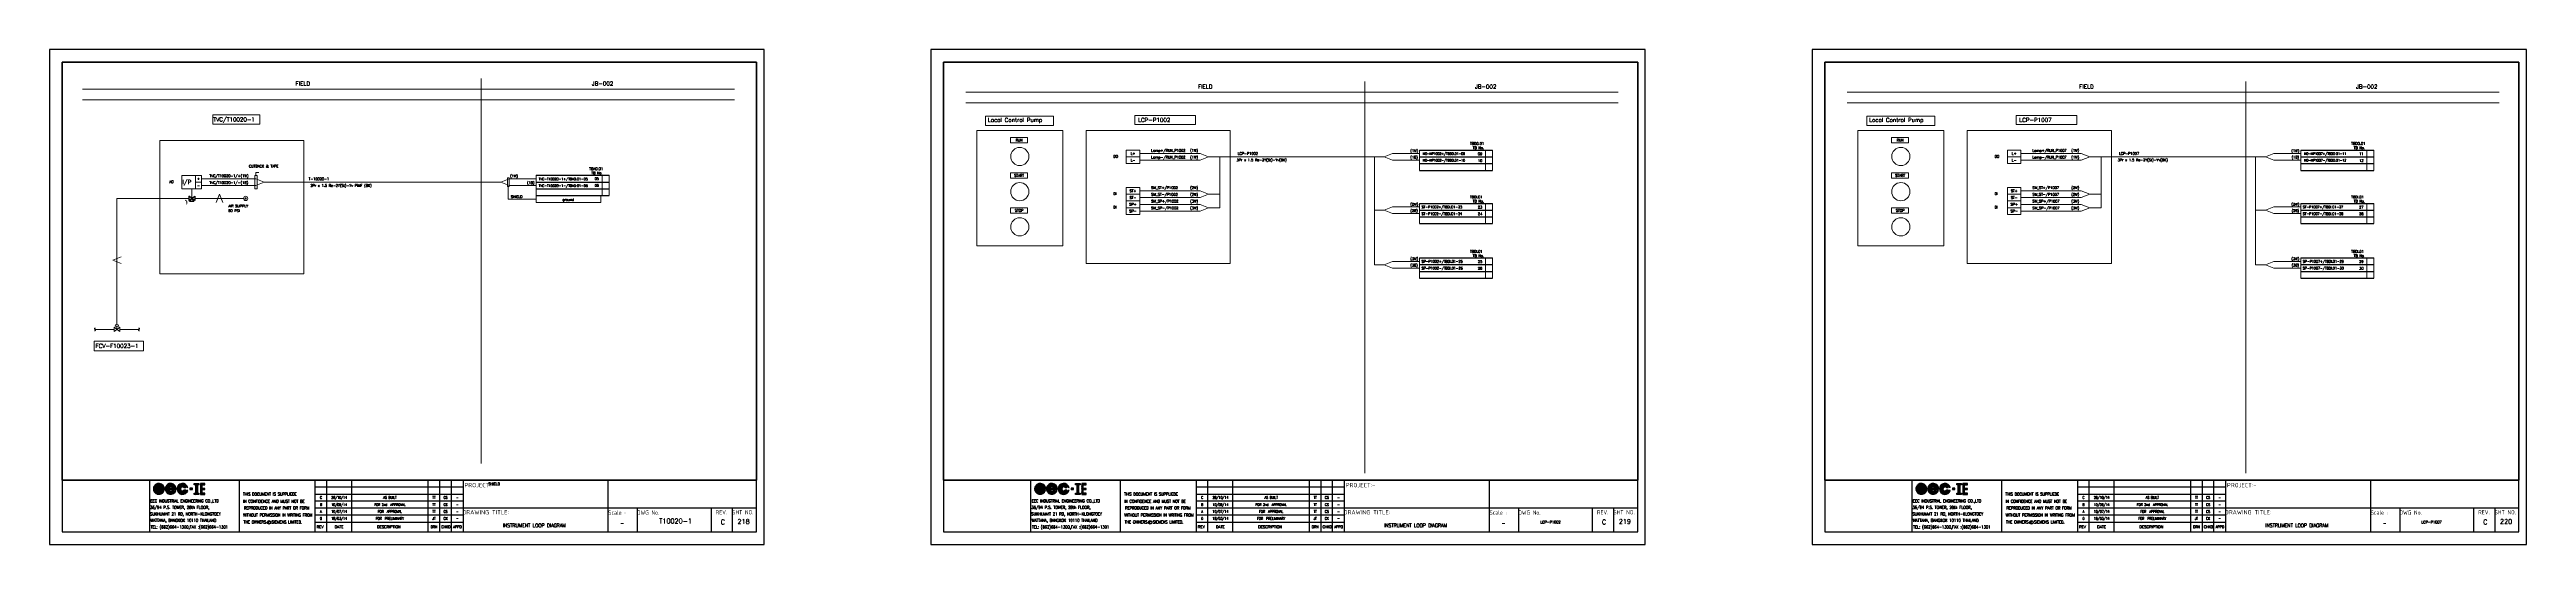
# Model space of a CAD drawing. Header units: millimetres. Extents: x -14942 to 24072, y -50285 to 2207.
# Drawn here: x 10030 to 11497, y -3574 to -3281 of the extents above; entities that cross this region are included whole.
import ezdxf
from ezdxf.enums import TextEntityAlignment as Align

# ---------------------------------------------------------------- set-up
doc = ezdxf.new("R2010")
doc.units = ezdxf.units.MM
doc.header["$MEASUREMENT"] = 0
doc.layers.get('0').update_dxf_attribs({"linetype": 'CONTINUOUS'})
for name, color, linetype in [('52049_PAPER A4$0$Frame_A1', 253, 'CONTINUOUS'), ('BORDER', 3, 'CONTINUOUS'), ('INSTRU', 4, 'CONTINUOUS'), ('INSTRUMENT', 1, 'CONTINUOUS'), ('LINE', 3, 'CONTINUOUS'), ('TEXT', 2, 'CONTINUOUS')]:
    doc.layers.add(name, color=color, linetype=linetype)
doc.styles.add('52049_PAPER A4$0$ISO Proportional', font='isocp.shx')
doc.styles.add('52049_PAPER A4$0$ROMANS', font='isocp.shx')
doc.styles.add('52049_PAPER A4$0$Romans-title', font='romans.shx')
doc.styles.add('ROMANS', font='romans')

# ---------------------------------------------------------------- blocks, each defined once
blk = doc.blocks.new('V-3WAY')
at = {"color": 3, "linetype": 'Continuous'}
for points in [[(1.75, -1.25), (-1.75, 1.25), (-1.75, -1.25), (1.75, 1.25)], [(1.25, -1.75), (-1.25, -1.75), (0, 0)]]:
    blk.add_lwpolyline(points, close=True, dxfattribs=at)
blk = doc.blocks.new('40BK')
at = {"color": 1, "style": 'ROMANS'}
blk.add_text('~', height=2, dxfattribs=at).set_placement((0, 0.2), align=Align.MIDDLE_CENTER)
blk = doc.blocks.new('52049_PAPER A4$0$eec-ie')
at = {"layer": '52049_PAPER A4$0$Frame_A1', "color": 0, "lineweight": -3}
for p, q in [((0, 0), (0.87, 0.87)), ((0, -0.08), (0.3, 0.22)), ((0, -0.16), (0.26, 0.1)), ((0, -0.23), (0.24, 0)), ((0.01, 0.09), (0.78, 0.86)), ((0.04, 0.2), (0.68, 0.83)), ((0.09, 0.32), (0.55, 0.78)), ((0.26, 0.57), (0.3, 0.62)), ((0.34, -0.12), (1, 0.53)), ((0.35, -0.04), (0.92, 0.53)), ((0.35, -0.19), (1.07, 0.52)), ((0.36, 0.05), (0.82, 0.51)), ((0.37, -0.26), (0.66, 0.04)), ((0.39, -0.32), (0.74, 0.04)), ((0.4, 0.17), (0.7, 0.47)), ((0.41, -0.37), (0.82, 0.04)), ((1.69, 0.04), (0.64, 0.04)), ((0.65, 0.57), (0.96, 0.88)), ((0.68, -0.17), (0.9, 0.04)), ((0.76, -0.17), (0.98, 0.04)), ((0.77, 0.62), (1.03, 0.88)), ((0.84, -0.17), (1.05, 0.04)), ((0.87, 0.64), (1.1, 0.87)), ((0.87, 0.25), (1.13, 0.51)), ((0.92, -0.17), (1.13, 0.04)), ((0.95, 0.64), (1.17, 0.86)), ((0.96, 0.26), (1.19, 0.49)), ((1, -0.17), (1.21, 0.04)), ((1.03, 0.64), (1.23, 0.84)), ((1.03, 0.25), (1.24, 0.46)), ((1.07, -0.17), (1.29, 0.04)), ((1.09, 0.24), (1.29, 0.44)), ((1.1, 0.63), (1.29, 0.82)), ((1.15, 0.21), (1.34, 0.4)), ((1.15, -0.17), (1.37, 0.04)), ((1.16, 0.62), (1.35, 0.8)), ((1.19, 0.18), (1.38, 0.37)), ((1.22, 0.6), (1.4, 0.78)), ((1.22, 0.15), (1.54, 0.15)), ((1.23, -0.17), (1.44, 0.04)), ((1.25, 0.15), (1.42, 0.33)), ((1.28, 0.57), (1.45, 0.75)), ((1.31, -0.17), (1.52, 0.04)), ((1.32, 0.15), (1.46, 0.29)), ((1.33, 0.55), (1.5, 0.72)), ((1.38, 0.52), (1.54, 0.69)), ((1.39, -0.17), (1.6, 0.04)), ((1.4, 0.15), (1.49, 0.24)), ((1.42, 0.49), (1.59, 0.65)), ((1.46, 0.45), (1.63, 0.62)), ((1.46, -0.17), (1.68, 0.04)), ((1.48, 0.15), (1.52, 0.19)), ((1.5, 0.41), (1.67, 0.58)), ((1.54, 0.37), (1.71, 0.54)), ((1.54, -0.17), (1.9, 0.18)), ((1.57, 0.33), (1.74, 0.49)), ((1.6, 0.28), (1.77, 0.45)), ((1.62, -0.17), (1.91, 0.12)), ((1.63, 0.23), (1.8, 0.4)), ((1.65, 0.17), (1.83, 0.35)), ((1.67, 0.11), (1.86, 0.3)), ((1.69, 0.05), (1.88, 0.24)), ((1.7, -0.17), (1.93, 0.06)), ((2.09, -0.09), (2.37, 0.19)), ((2.1, -0.01), (2.51, 0.41)), ((2.1, -0.17), (2.34, 0.08)), ((2.11, 0.08), (2.88, 0.86)), ((2.13, 0.18), (2.78, 0.83)), ((2.18, 0.31), (2.65, 0.78)), ((2.31, 0.52), (2.45, 0.65)), ((2.44, -0.05), (3.02, 0.52)), ((2.44, -0.13), (3.1, 0.52)), ((2.45, -0.2), (2.78, 0.13)), ((2.46, 0.04), (2.93, 0.51)), ((2.46, -0.26), (2.76, 0.04)), ((2.48, -0.32), (2.84, 0.04)), ((2.49, 0.15), (2.81, 0.47)), ((2.56, 0.45), (2.97, 0.87)), ((2.72, -0.17), (2.92, 0.04)), ((2.73, 0.04), (3.79, 0.04)), ((2.77, 0.59), (3.06, 0.87)), ((2.79, -0.17), (3, 0.04)), ((2.84, 0.19), (3.17, 0.51)), ((2.87, -0.17), (3.08, 0.04)), ((2.89, 0.63), (3.13, 0.87)), ((2.95, -0.17), (3.15, 0.04)), ((2.98, 0.64), (3.2, 0.86)), ((2.98, 0.26), (3.23, 0.5)), ((3.03, -0.17), (3.23, 0.04)), ((3.06, 0.65), (3.27, 0.85)), ((3.07, 0.26), (3.29, 0.48)), ((3.11, -0.17), (3.31, 0.04)), ((3.14, 0.64), (3.33, 0.83)), ((3.14, 0.25), (3.34, 0.46)), ((3.18, -0.17), (3.39, 0.04)), ((3.2, 0.24), (3.39, 0.43)), ((3.21, 0.63), (3.39, 0.81)), ((3.25, 0.21), (3.44, 0.4)), ((3.26, -0.17), (3.47, 0.04)), ((3.27, 0.62), (3.44, 0.79)), ((3.29, 0.18), (3.48, 0.36)), ((3.62, 0.16), (3.31, 0.16)), ((3.33, 0.6), (3.5, 0.77)), ((3.34, -0.17), (3.54, 0.04)), ((3.36, 0.16), (3.52, 0.32)), ((3.38, 0.57), (3.55, 0.74)), ((3.42, -0.17), (3.62, 0.04)), ((3.43, 0.55), (3.59, 0.71)), ((3.43, 0.16), (3.55, 0.28)), ((3.48, 0.52), (3.64, 0.68)), ((3.5, -0.17), (3.7, 0.04)), ((3.51, 0.16), (3.58, 0.23)), ((3.52, 0.48), (3.68, 0.64)), ((3.57, 0.45), (3.72, 0.61)), ((3.57, -0.17), (3.78, 0.04)), ((3.59, 0.16), (3.61, 0.18)), ((3.6, 0.41), (3.76, 0.57)), ((3.64, 0.37), (3.8, 0.53)), ((3.65, -0.17), (3.99, 0.17)), ((3.67, 0.32), (3.83, 0.48)), ((3.7, 0.27), (3.87, 0.44)), ((3.73, 0.22), (3.9, 0.39)), ((3.73, -0.17), (4, 0.11)), ((3.75, 0.17), (3.92, 0.34)), ((3.77, 0.11), (3.95, 0.28)), ((3.79, 0.05), (3.97, 0.23)), ((3.81, -0.17), (4.02, 0.04)), ((4.18, -0.03), (4.57, 0.36)), ((4.18, -0.11), (4.47, 0.18)), ((4.18, -0.18), (4.43, 0.07)), ((4.19, 0.06), (5, 0.86)), ((4.21, 0.16), (4.9, 0.84)), ((4.25, 0.28), (4.78, 0.8)), ((4.34, 0.45), (4.61, 0.71)), ((4.53, -0.15), (5.2, 0.53)), ((4.53, -0.07), (5.13, 0.53)), ((4.54, 0.02), (5.04, 0.52)), ((4.54, -0.22), (4.86, 0.1)), ((4.57, 0.12), (4.93, 0.49)), ((4.69, 0.48), (5.08, 0.87)), ((4.69, 0.32), (4.73, 0.37)), ((4.88, 0.59), (5.16, 0.88)), ((4.96, 0.2), (5.27, 0.52)), ((4.99, 0.63), (5.24, 0.87)), ((5.08, 0.64), (5.31, 0.86)), ((5.09, 0.25), (5.33, 0.5)), ((5.16, 0.64), (5.37, 0.85)), ((5.17, 0.26), (5.39, 0.48)), ((5.24, 0.64), (5.43, 0.83)), ((5.24, 0.25), (5.44, 0.46)), ((5.3, 0.63), (5.49, 0.82)), ((5.3, 0.23), (5.49, 0.43)), ((5.35, 0.2), (5.54, 0.39)), ((5.37, 0.61), (5.55, 0.79)), ((5.39, 0.17), (5.58, 0.36)), ((5.4, 0.15), (5.72, 0.15)), ((5.42, 0.59), (5.6, 0.77)), ((5.46, 0.15), (5.62, 0.32)), ((5.48, 0.57), (5.65, 0.74)), ((5.53, 0.54), (5.7, 0.71)), ((5.53, 0.15), (5.65, 0.27)), ((5.58, 0.51), (5.74, 0.68)), ((5.61, 0.15), (5.68, 0.23)), ((5.62, 0.47), (5.79, 0.64)), ((5.66, 0.44), (5.83, 0.6)), ((5.69, 0.15), (5.71, 0.18)), ((5.7, 0.4), (5.87, 0.56)), ((5.73, 0.36), (5.9, 0.52)), ((5.77, 0.31), (5.94, 0.48)), ((5.8, 0.26), (5.97, 0.43)), ((5.82, 0.21), (6, 0.38)), ((5.85, 0.15), (6.02, 0.33)), ((6.09, 0.15), (5.85, 0.15)), ((5.92, 0.15), (6.05, 0.28)), ((6, 0.15), (6.07, 0.22)), ((6.08, 0.15), (6.09, 0.16)), ((6.9, 0.04), (6.46, 0.04)), ((6.46, 0.04), (6.46, -0.18)), ((6.46, -0.01), (6.51, 0.04)), ((6.46, -0.09), (6.59, 0.04)), ((6.46, -0.17), (6.66, 0.04)), ((6.52, -0.18), (6.74, 0.04)), ((6.6, -0.18), (6.82, 0.04)), ((6.68, -0.18), (6.9, 0.04)), ((6.9, -0.18), (6.9, 0.04)), ((7.23, 0.68), (7.41, 0.86)), ((7.27, 0.64), (7.49, 0.86)), ((7.35, 0.64), (7.57, 0.86)), ((7.43, 0.64), (7.65, 0.86)), ((7.5, 0.64), (7.72, 0.86)), ((7.51, 0.57), (7.8, 0.86)), ((7.51, 0.49), (7.88, 0.86)), ((7.51, 0.41), (7.96, 0.86)), ((7.51, 0.34), (7.78, 0.61)), ((7.51, 0.26), (7.78, 0.53)), ((7.51, 0.18), (7.78, 0.45)), ((7.51, 0.1), (7.78, 0.38)), ((7.51, 0.02), (7.78, 0.3)), ((7.51, -0.05), (7.78, 0.22)), ((7.51, -0.13), (7.78, 0.14)), ((7.51, -0.21), (7.78, 0.07)), ((7.82, 0.64), (8.04, 0.86)), ((7.89, 0.64), (8.06, 0.81)), ((7.97, 0.64), (8.06, 0.73)), ((8.05, 0.64), (8.06, 0.65)), ((8.33, 0.46), (8.74, 0.86)), ((8.33, 0.54), (8.66, 0.86)), ((8.33, 0.38), (8.82, 0.86)), ((8.33, 0.69), (8.5, 0.86)), ((8.33, 0.62), (8.58, 0.86)), ((8.33, 0.3), (8.61, 0.58)), ((8.33, 0.23), (8.61, 0.5)), ((8.33, 0.15), (8.61, 0.42)), ((8.33, 0.07), (8.61, 0.35)), ((8.33, -0.01), (8.61, 0.27)), ((8.33, -0.09), (8.61, 0.19)), ((8.33, -0.16), (8.61, 0.11)), ((8.33, -0.24), (8.61, 0.03)), ((8.33, -0.4), (8.74, 0.01)), ((8.33, -0.32), (8.66, 0.01)), ((8.33, -0.48), (8.82, 0.01)), ((8.67, 0.64), (8.89, 0.86)), ((8.68, -0.21), (8.9, 0.01)), ((8.75, 0.64), (8.97, 0.86)), ((8.75, -0.21), (8.97, 0.01)), ((8.83, 0.64), (9.05, 0.86)), ((8.83, -0.21), (9.05, 0.01)), ((8.91, 0.64), (9.11, 0.84)), ((8.99, 0.64), (9.11, 0.76)), ((9.06, 0.64), (9.11, 0.69)), ((0.02, -0.3), (0.23, -0.08)), ((0.03, -0.36), (0.23, -0.16)), ((0.05, -0.42), (0.24, -0.23)), ((0.07, -0.47), (0.26, -0.29)), ((0.1, -0.53), (0.27, -0.35)), ((0.12, -0.58), (0.3, -0.4)), ((0.15, -0.63), (0.32, -0.46)), ((0.19, -0.67), (0.35, -0.5)), ((0.22, -0.72), (0.39, -0.55)), ((0.26, -0.76), (0.42, -0.59)), ((0.3, -0.8), (0.46, -0.63)), ((0.34, -0.83), (0.5, -0.67)), ((0.38, -0.87), (0.55, -0.7)), ((0.42, -0.9), (0.59, -0.73)), ((0.44, -0.42), (0.64, -0.22)), ((0.47, -0.47), (0.66, -0.27)), ((0.47, -0.93), (0.65, -0.76)), ((0.5, -0.51), (0.69, -0.32)), ((0.52, -0.96), (0.7, -0.78)), ((0.54, -0.55), (0.73, -0.36)), ((0.58, -0.59), (0.78, -0.39)), ((0.58, -0.98), (0.76, -0.8)), ((0.62, -0.17), (1.94, -0.17)), ((0.63, -0.62), (0.83, -0.42)), ((0.63, -1.01), (0.82, -0.82)), ((0.68, -0.65), (0.89, -0.44)), ((0.69, -1.03), (0.89, -0.83)), ((0.73, -0.67), (0.96, -0.45)), ((0.75, -1.04), (0.96, -0.83)), ((0.79, -0.69), (1.04, -0.44)), ((0.82, -1.05), (1.04, -0.83)), ((0.85, -0.71), (1.19, -0.37)), ((0.89, -1.06), (1.14, -0.81)), ((0.92, -0.72), (1.29, -0.34)), ((0.96, -1.07), (1.25, -0.77)), ((1, -0.72), (1.37, -0.34)), ((1.04, -1.06), (1.76, -0.34)), ((1.09, -0.71), (1.45, -0.34)), ((1.13, -1.05), (1.84, -0.34)), ((1.2, -0.67), (1.53, -0.34)), ((1.54, -0.34), (1.22, -0.34)), ((1.23, -1.03), (1.9, -0.36)), ((1.35, -0.99), (1.86, -0.48)), ((1.53, -0.88), (1.76, -0.66)), ((1.65, -0.38), (1.68, -0.34)), ((1.91, -0.34), (1.66, -0.34)), ((1.78, -0.17), (1.94, -0.01)), ((1.85, -0.17), (1.94, -0.09)), ((1.93, -0.17), (1.94, -0.17)), ((2.1, -0.24), (2.32, -0.02)), ((2.11, -0.3), (2.32, -0.1)), ((2.13, -0.36), (2.32, -0.17)), ((2.15, -0.42), (2.33, -0.24)), ((2.17, -0.48), (2.35, -0.3)), ((2.2, -0.53), (2.37, -0.36)), ((2.22, -0.58), (2.39, -0.42)), ((2.25, -0.63), (2.42, -0.47)), ((2.29, -0.68), (2.45, -0.51)), ((2.32, -0.72), (2.48, -0.56)), ((2.36, -0.76), (2.52, -0.6)), ((2.4, -0.8), (2.56, -0.64)), ((2.44, -0.84), (2.6, -0.68)), ((2.48, -0.87), (2.64, -0.71)), ((2.51, -0.38), (2.71, -0.17)), ((2.53, -0.9), (2.69, -0.74)), ((2.54, -0.43), (2.73, -0.23)), ((2.57, -0.47), (2.76, -0.28)), ((2.58, -0.93), (2.74, -0.77)), ((2.6, -0.51), (2.79, -0.33)), ((2.63, -0.96), (2.8, -0.79)), ((2.64, -0.55), (2.83, -0.37)), ((2.68, -0.98), (2.86, -0.81)), ((2.69, -0.59), (2.87, -0.4)), ((4.02, -0.17), (2.71, -0.17)), ((2.73, -0.62), (2.93, -0.43)), ((2.74, -1.01), (2.92, -0.82)), ((2.78, -0.65), (2.99, -0.44)), ((2.8, -1.02), (2.99, -0.83)), ((2.84, -0.67), (3.06, -0.45)), ((2.86, -1.04), (3.06, -0.84)), ((2.9, -0.69), (3.14, -0.44)), ((2.92, -1.05), (3.14, -0.83)), ((2.96, -0.7), (3.32, -0.35)), ((2.99, -1.06), (3.24, -0.81)), ((3.03, -0.71), (3.39, -0.35)), ((3.07, -1.06), (3.36, -0.77)), ((3.11, -0.71), (3.47, -0.35)), ((3.15, -1.06), (3.86, -0.35)), ((3.2, -0.7), (3.55, -0.35)), ((3.24, -1.04), (3.94, -0.35)), ((3.31, -0.35), (3.62, -0.35)), ((3.32, -0.65), (3.62, -0.36)), ((3.35, -1.02), (3.98, -0.38)), ((3.48, -0.97), (3.93, -0.51)), ((3.74, -0.39), (3.78, -0.35)), ((3.76, -0.35), (3.99, -0.35)), ((3.89, -0.17), (4.02, -0.03)), ((3.96, -0.17), (4.03, -0.11)), ((4.19, -0.25), (4.42, -0.03)), ((4.21, -0.32), (4.41, -0.11)), ((4.22, -0.38), (4.42, -0.18)), ((4.24, -0.44), (4.43, -0.25)), ((4.26, -0.49), (4.45, -0.31)), ((4.29, -0.54), (4.47, -0.37)), ((4.32, -0.59), (4.49, -0.42)), ((4.35, -0.64), (4.52, -0.47)), ((4.38, -0.69), (4.55, -0.52)), ((4.42, -0.73), (4.58, -0.56)), ((4.45, -0.77), (4.62, -0.6)), ((4.49, -0.81), (4.66, -0.64)), ((4.53, -0.84), (4.7, -0.68)), ((4.56, -0.28), (4.8, -0.03)), ((4.58, -0.33), (4.8, -0.11)), ((4.58, -0.88), (4.75, -0.71)), ((4.6, -0.39), (4.81, -0.18)), ((4.62, -0.91), (4.8, -0.74)), ((4.63, -0.44), (4.83, -0.24)), ((4.66, -0.48), (4.86, -0.29)), ((4.67, -0.94), (4.85, -0.77)), ((4.7, -0.52), (4.89, -0.33)), ((4.72, -0.97), (4.9, -0.79)), ((4.74, -0.56), (4.93, -0.37)), ((4.78, -0.6), (4.98, -0.4)), ((4.78, -0.99), (4.96, -0.81)), ((4.83, -0.63), (5.03, -0.43)), ((4.83, -1.01), (5.03, -0.82)), ((4.88, -0.66), (5.09, -0.44)), ((4.89, -1.03), (5.1, -0.83)), ((4.93, -0.68), (5.17, -0.45)), ((4.96, -1.05), (5.17, -0.83)), ((4.99, -0.7), (5.26, -0.43)), ((5.02, -1.06), (5.26, -0.82)), ((5.06, -0.71), (5.43, -0.34)), ((5.09, -1.06), (5.36, -0.8)), ((5.13, -0.72), (5.5, -0.34)), ((5.17, -1.07), (5.49, -0.75)), ((5.21, -0.71), (5.58, -0.34)), ((5.25, -1.06), (5.97, -0.34)), ((5.3, -0.7), (5.66, -0.34)), ((5.35, -1.05), (6.05, -0.34)), ((5.72, -0.34), (5.4, -0.34)), ((5.43, -0.65), (5.71, -0.37)), ((5.45, -1.02), (6.07, -0.4)), ((5.58, -0.96), (6.02, -0.53)), ((5.81, -0.43), (5.89, -0.34)), ((5.85, -0.34), (6.09, -0.34)), ((6.46, -0.18), (6.9, -0.18)), ((6.75, -0.18), (6.9, -0.04)), ((6.83, -0.18), (6.9, -0.12)), ((7.23, -0.95), (7.34, -0.84)), ((7.23, -0.88), (7.26, -0.84)), ((7.23, -1.03), (7.42, -0.84)), ((7.28, -1.07), (7.5, -0.84)), ((7.35, -1.07), (7.78, -0.64)), ((7.43, -1.07), (7.78, -0.71)), ((7.51, -0.29), (7.78, -0.01)), ((7.51, -0.37), (7.78, -0.09)), ((7.51, -0.44), (7.78, -0.17)), ((7.51, -0.52), (7.78, -0.25)), ((7.51, -0.6), (7.78, -0.32)), ((7.51, -0.68), (7.78, -0.4)), ((7.51, -0.76), (7.78, -0.48)), ((7.51, -0.83), (7.78, -0.56)), ((7.51, -1.07), (7.78, -0.79)), ((7.59, -1.07), (7.81, -0.84)), ((7.67, -1.07), (7.89, -0.84)), ((7.74, -1.07), (7.96, -0.84)), ((7.82, -1.07), (8.04, -0.84)), ((7.9, -1.07), (8.06, -0.91)), ((7.98, -1.07), (8.06, -0.98)), ((8.06, -1.07), (8.06, -1.06)), ((8.33, -0.55), (8.61, -0.28)), ((8.33, -0.63), (8.61, -0.36)), ((8.33, -0.71), (8.61, -0.43)), ((8.33, -0.79), (8.61, -0.51)), ((8.33, -0.86), (8.61, -0.59)), ((8.33, -0.94), (8.61, -0.67)), ((8.33, -1.02), (8.61, -0.75)), ((8.37, -1.07), (8.61, -0.82)), ((8.45, -1.07), (8.67, -0.84)), ((8.52, -1.07), (8.74, -0.84)), ((8.6, -1.07), (8.82, -0.84)), ((8.68, -1.07), (8.9, -0.84)), ((8.76, -1.07), (8.98, -0.84)), ((8.84, -1.07), (9.06, -0.84)), ((8.91, -0.21), (9.11, -0.02)), ((8.91, -1.07), (9.11, -0.87)), ((8.99, -0.21), (9.11, -0.09)), ((8.99, -1.07), (9.11, -0.95)), ((9.07, -0.21), (9.11, -0.17)), ((9.07, -1.07), (9.11, -1.03))]:
    blk.add_line(p, q, dxfattribs=at)
for points in [[(7.23, 0.86), (8.06, 0.86), (8.06, 0.64), (7.78, 0.64), (7.78, -0.84), (8.06, -0.84), (8.06, -1.07), (7.23, -1.07), (7.23, -0.84), (7.51, -0.84), (7.51, 0.64), (7.23, 0.64)], [(8.61, 0.01), (8.61, 0.64), (9.11, 0.64), (9.11, 0.86), (8.33, 0.86), (8.33, -1.07), (9.11, -1.07), (9.11, -0.84), (8.61, -0.84), (8.61, -0.21), (9.11, -0.21), (9.11, 0.01)]]:
    blk.add_lwpolyline(points, close=True, dxfattribs=at)
for centre, radius, start, end in [((0.97, -0.09), 0.972, 355.3439, 345.1466), ((0.97, -0.09), 0.737, 10.5243, 340.256), ((0.97, -0.09), 0.623, 23.5697, 336.4303), ((0.97, -0.09), 0.354, 44.7876, 157.6107), ((3.06, -0.09), 0.967, 355.6074, 344.7747), ((3.06, -0.09), 0.742, 10.0766, 339.9937), ((3.06, -0.09), 0.618, 24.2545, 335.7455), ((3.06, -0.09), 0.358, 45.1096, 158.7579), ((5.15, -0.09), 0.972, 14.8534, 345.1466), ((5.15, -0.09), 0.737, 19.744, 340.256), ((5.15, -0.09), 0.623, 23.5697, 336.4303), ((5.15, -0.09), 0.354, 44.7876, 315.2124), ((0.97, -0.09), 0.354, 192.8901, 315.2124), ((3.06, -0.09), 0.358, 191.9242, 314.8904)]:
    blk.add_arc(centre, radius, start, end, dxfattribs=at)
blk = doc.blocks.new('52049_PAPER A4$0$eec logo')
at = {"color": 7, "xscale": 2.786697286423482, "yscale": 2.786697286423482, "zscale": 2.786697286423482}
blk.add_blockref('52049_PAPER A4$0$eec-ie', (50, 25.9), dxfattribs=at)
blk = doc.blocks.new('A$C089E5181')
at = {"color": 3}
for p, q in [((-415.5, 38), (-4.5, 38)), ((-363.9, 38), (-363.9, 7.5)), ((-310.8, 38), (-310.8, 7.5)), ((-265.7, 7.5), (-265.7, 38)), ((-258.9, 7.5), (-258.9, 38)), ((-244.1, 7.5), (-244.1, 38)), ((-198.8, 7.5), (-198.8, 38)), ((-191.9, 7.5), (-191.9, 38)), ((-185.1, 7.5), (-185.1, 38)), ((-178.2, 38), (-178.2, 7.5)), ((-92.4, 38), (-92.4, 7.5)), ((-178.2, 21.5), (-4.5, 21.5)), ((-75.1, 21.5), (-75.1, 7.5)), ((-31.4, 21.5), (-31.4, 7.5)), ((-18.8, 21.5), (-18.8, 7.5)), ((-265.7, 13.2), (-178.2, 13.2))]:
    blk.add_line(p, q, dxfattribs=at)
at = {"color": 1}
for p, q in [((-178.2, 33.9), (-265.7, 33.9)), ((-265.7, 29.7), (-178.2, 29.7)), ((-178.2, 25.6), (-265.7, 25.6)), ((-265.7, 21.5), (-178.2, 21.5)), ((-178.2, 17.3), (-265.7, 17.3))]:
    blk.add_line(p, q, dxfattribs=at)
at = {"color": 7}
for p, q in [((-4.5, 38), (-96.4, 38)), ((-92.4, 38), (-92.4, 19.9))]:
    blk.add_line(p, q, dxfattribs=at)
blk.add_lwpolyline([(0, 0), (0, 292.5), (-423, 292.5), (-423, 0)], close=True, dxfattribs=at)
blk.add_lwpolyline([(-415.5, 285), (-4.5, 285), (-4.5, 38), (-415.5, 38)], close=True)
at = {"color": 3}
blk.add_lwpolyline([(-4.5, 7.5), (-4.5, 285), (-415.5, 285), (-415.5, 7.5)], close=True, dxfattribs=at)
at = {"color": 2}
blk.add_circle((-293.1, 13), 1.05, dxfattribs=at)
at = {"color": 3, "xscale": 1.200000000000001, "yscale": 1.200000000000001, "zscale": 1.200000000000001}
blk.add_blockref('52049_PAPER A4$0$eec logo', (-421.5, 2), dxfattribs=at)
at = {"color": 2, "style": '52049_PAPER A4$0$Romans-title', "width": 0.8}
for s, p in [('THIS DOCUMENT IS SUPPLIEDE', (-292.6, 29.7)), ('IN CONFIDENCE AND MUST NOT BE', (-290.2, 25.5)), (' WITHOUT PERMISSION IN WRITING FROM ', (-287.9, 17.3)), (' REPRODUCED IN ANY PART OR FORM', (-289.1, 21.5)), ('THE OWNERS   SIEMENS LIMITED. ', (-290.3, 13.2))]:
    blk.add_text(s, height=1.75, dxfattribs=at).set_placement(p, align=Align.MIDDLE)
at = {"color": 2, "style": '52049_PAPER A4$0$ISO Proportional'}
for s, height, p in [('PROJECT:-', 2.48, (-168.6, 35)), ('DRAWING TITLE:', 2.482, (-164.8, 19))]:
    blk.add_text(s, height=height, dxfattribs=at).set_placement(p, align=Align.MIDDLE_CENTER)
at = {"color": 2, "style": '52049_PAPER A4$0$Romans-title'}
for s, height, width, p in [('36/94 P.S. TOWER, 28th FLOOR,', 1.75, 0.9, (-363.5, 21, -1.8)), ('SUKHUMVIT 21 RD, NORTH-KLONGTOEY', 1.75, 0.9, (-363.5, 17.1, -1.8)), ('WATTANA, BANGKOK 10110 THAILAND ', 1.75, 0.9, (-363.3, 13.3, -1.8)), ('EEC INDUSTRIAL ENGINEERING CO.,LTD', 1.75, 0.9, (-363.3, 24.8)), ('TEL: (662)664-1300,FAX :(662)664-1301', 1.75, 0.9, (-363.1, 9.4, -1.8)), ('DRN', 1.65, 0.8, (-197.4, 9.5)), ('CHKD', 1.65, 0.8, (-191, 9.5)), ('APPD', 1.65, 0.8, (-184.1, 9.5))]:
    blk.add_text(s, height=height, dxfattribs=dict(at, width=width)).set_placement(p)
at = {"color": 2}
for s, height, style, width, p in [('C', 1.5, '52049_PAPER A4$0$Romans-title', 0.8, (-262.3, 27.7)), ('A', 1.5, '52049_PAPER A4$0$Romans-title', 0.8, (-262.3, 19.4)), ('0', 1.5, '52049_PAPER A4$0$Romans-title', 0.8, (-262.3, 15.3)), ('B', 1.5, '52049_PAPER A4$0$Romans-title', 0.8, (-262.3, 23.5)), ('28/10/14', 1.5, '52049_PAPER A4$0$Romans-title', 0.8, (-251.5, 27.7)), ('10/09/14', 1.5, '52049_PAPER A4$0$Romans-title', 0.8, (-251.5, 23.5)), ('10/07/14', 1.5, '52049_PAPER A4$0$Romans-title', 0.8, (-251.5, 19.4)), ('18/03/14', 1.5, '52049_PAPER A4$0$Romans-title', 0.8, (-251.5, 15.3)), ('FOR 2nd  APPROVAL', 1.5, '52049_PAPER A4$0$Romans-title', 0.8, (-221.5, 23.5)), ('FOR  PRELIMINARY', 1.5, '52049_PAPER A4$0$Romans-title', 0.8, (-221.5, 15.3)), ('FOR  APPROVAL', 1.5, '52049_PAPER A4$0$Romans-title', 0.8, (-221.5, 19.4)), ('AS BUILT', 1.5, '52049_PAPER A4$0$Romans-title', 0.8, (-221.5, 27.7)), ('TT', 1.5, '52049_PAPER A4$0$Romans-title', 0.8, (-195.4, 27.7)), ('TT', 1.5, '52049_PAPER A4$0$Romans-title', 0.8, (-195.4, 23.5)), ('TT', 1.5, '52049_PAPER A4$0$Romans-title', 0.8, (-195.4, 19.4)), ('JT', 1.5, '52049_PAPER A4$0$Romans-title', 0.8, (-195.4, 15.3)), ('CS', 1.5, '52049_PAPER A4$0$Romans-title', 0.8, (-188.5, 27.7)), ('CS', 1.5, '52049_PAPER A4$0$Romans-title', 0.8, (-188.5, 23.5)), ('CS', 1.5, '52049_PAPER A4$0$Romans-title', 0.8, (-188.5, 19.4)), ('CK', 1.5, '52049_PAPER A4$0$Romans-title', 0.8, (-188.5, 15.3)), ('-', 1.5, '52049_PAPER A4$0$Romans-title', 0.8, (-181.6, 27.7)), ('-', 1.5, '52049_PAPER A4$0$Romans-title', 0.8, (-181.6, 23.5)), ('-', 1.5, '52049_PAPER A4$0$Romans-title', 0.8, (-181.6, 19.4)), ('-', 1.5, '52049_PAPER A4$0$Romans-title', 0.8, (-181.6, 15.3)), ('Scale :', 2.48, '52049_PAPER A4$0$ROMANS', 0.9, (-87.1, 18.8)), ('DWG No.', 2.48, '52049_PAPER A4$0$ROMANS', 0.9, (-68.6, 18.8)), ('REV.', 2.48, '52049_PAPER A4$0$ROMANS', 0.9, (-25.2, 19)), ('C', 3, '52049_PAPER A4$0$Romans-title', 0.8, (-24.4, 13.2)), ('SHT NO.', 2.48, '52049_PAPER A4$0$ROMANS', 0.9, (-12.6, 19)), ('-', 2.25, '52049_PAPER A4$0$Romans-title', 0.8, (-84, 12.5))]:
    blk.add_text(s, height=height, dxfattribs=dict(at, style=style, width=width)).set_placement(p, align=Align.MIDDLE_CENTER)
at = {"color": 2, "style": '52049_PAPER A4$0$Romans-title'}
blk.add_text('C', height=1.19, dxfattribs=at).set_placement((-293.1, 13), align=Align.MIDDLE)
for s, height, p in [('REV', 1.65, (-264.9, 9.5)), ('DATE', 1.65, (-254.2, 9.5)), ('DESCRIPTION', 1.655, (-229.2, 9.5))]:
    blk.add_text(s, height=height, dxfattribs=at).set_placement(p)
at = {"layer": 'TEXT', "style": 'ROMANS', "width": 0.8}
blk.add_text('INSTRUMENT LOOP DIAGRAM ', height=2.25, dxfattribs=at).set_placement((-135.3, 11.2), align=Align.MIDDLE_CENTER)
blk = doc.blocks.new('Box')
at = {"layer": 'INSTRU', "color": 7, "lineweight": 13}
for p, q in [((660.5, -1853.3), (660.5, -1865.3)), ((699.6, -1853.3), (699.6, -1865.3)), ((703.7, -1853.3), (703.7, -1865.3))]:
    blk.add_line(p, q, dxfattribs=at)
at = {"layer": 'INSTRUMENT', "color": 7}
for p, q in [((660.5, -1853.3), (703.7, -1853.3)), ((660.5, -1857.3), (703.7, -1857.3)), ((660.5, -1861.3), (703.7, -1861.3)), ((660.5, -1865.3), (703.7, -1865.3))]:
    blk.add_line(p, q, dxfattribs=at)
blk = doc.blocks.new('AA')
at = {"layer": 'INSTRU', "color": 7, "lineweight": 13}
for p, q in [((660.4, -1836.1), (674.5, -1836.1)), ((660.4, -1836.1), (660.4, -1840.1)), ((660.4, -1840.1), (698.6, -1840.1)), ((667.7, -1836.1), (698.6, -1836.1)), ((698.6, -1836.1), (698.6, -1840.1))]:
    blk.add_line(p, q, dxfattribs=at)
at = {"layer": 'TEXT', "color": 7, "lineweight": 13, "style": 'ROMANS'}
blk.add_text('ground', height=1.5, dxfattribs=at).set_placement((675.9, -1839.1))

msp = doc.modelspace()

# ---------------------------------------------------------------- linework, layer by layer
at = {"color": 7, "lineweight": 13}
for p, q in [((10068.5, -3445.5), (10072, -3448)), ((10068.5, -3448), (10072, -3445.5)), ((10068.5, -3445.5), (10068.5, -3448)), ((10069.2, -3444.9), (10071.3, -3444.9)), ((10070.2, -3446.8), (10070.2, -3444.9)), ((10072, -3445.5), (10072, -3448))]:
    msp.add_line(p, q, dxfattribs=at)
msp.add_circle((10146.4, -3369.4), 1.25, dxfattribs=at)
at = {"layer": 'BORDER', "color": 7, "lineweight": 13, "ltscale": 2.5}
for p, q in [((10285.9, -3298.5), (10285.9, -3526.1)), ((10808.9, -3300.3), (10808.9, -3531.8)), ((11330.5, -3300.3), (11330.5, -3531.8))]:
    msp.add_line(p, q, dxfattribs=at)
at = {"layer": 'BORDER', "color": 7, "lineweight": 13}
for p, q in [((10049.9, -3304.8), (10435.9, -3304.8)), ((10049.9, -3311.1), (10435.9, -3311.1)), ((10572.8, -3306.6), (10958.9, -3306.6)), ((10572.8, -3312.9), (10958.9, -3312.9)), ((11094.5, -3306.6), (11480.5, -3306.6)), ((11094.5, -3312.9), (11480.5, -3312.9))]:
    msp.add_line(p, q, dxfattribs=at)
at = {"layer": 'INSTRU', "color": 7, "lineweight": 13}
for p, q in [((10667.7, -3340.8), (10675.7, -3340.8)), ((10667.7, -3340.8), (10667.7, -3344.8)), ((10675.7, -3340.8), (10675.7, -3344.8)), ((11189.4, -3340.8), (11197.4, -3340.8)), ((11189.4, -3340.8), (11189.4, -3344.8)), ((11197.4, -3340.8), (11197.4, -3344.8)), ((10108.7, -3355.8), (10120.2, -3355.8)), ((10108.7, -3355.8), (10108.7, -3363.8)), ((10116.7, -3355.8), (10116.7, -3363.8)), ((10120.2, -3355.8), (10120.2, -3359.8)), ((10667.7, -3344.8), (10675.7, -3344.8)), ((10667.7, -3344.8), (10667.7, -3348.8)), ((10667.7, -3348.8), (10675.7, -3348.8)), ((10667.7, -3348.8), (10675.7, -3348.8)), ((10667.7, -3348.8), (10675.7, -3348.8)), ((10675.7, -3344.8), (10675.7, -3348.8)), ((11189.4, -3344.8), (11197.4, -3344.8)), ((11189.4, -3344.8), (11189.4, -3348.8)), ((11189.4, -3348.8), (11197.4, -3348.8)), ((11189.4, -3348.8), (11197.4, -3348.8)), ((11189.4, -3348.8), (11197.4, -3348.8)), ((11197.4, -3344.8), (11197.4, -3348.8)), ((10108.7, -3363.8), (10120.2, -3363.8)), ((10112.2, -3363.8), (10120.2, -3363.8)), ((10116.7, -3359.8), (10120.2, -3359.8)), ((10120.2, -3359.8), (10120.2, -3363.8)), ((10667.7, -3362.9), (10675.7, -3362.9)), ((10667.7, -3362.9), (10667.7, -3366.9)), ((10667.7, -3366.9), (10675.7, -3366.9)), ((10667.7, -3366.9), (10667.7, -3370.9)), ((10667.7, -3370.9), (10675.7, -3370.9)), ((10667.7, -3370.9), (10675.7, -3370.9)), ((10667.7, -3370.9), (10675.7, -3370.9)), ((10667.7, -3370.9), (10667.7, -3374.9)), ((10675.7, -3362.9), (10675.7, -3366.9)), ((10675.7, -3366.9), (10675.7, -3370.9)), ((10675.7, -3370.9), (10675.7, -3374.9)), ((11189.4, -3362.9), (11197.4, -3362.9)), ((11189.4, -3362.9), (11189.4, -3366.9)), ((11189.4, -3366.9), (11197.4, -3366.9)), ((11189.4, -3366.9), (11189.4, -3370.9)), ((11189.4, -3370.9), (11197.4, -3370.9)), ((11189.4, -3370.9), (11197.4, -3370.9)), ((11189.4, -3370.9), (11197.4, -3370.9)), ((11189.4, -3370.9), (11189.4, -3374.9)), ((11197.4, -3362.9), (11197.4, -3366.9)), ((11197.4, -3366.9), (11197.4, -3370.9)), ((11197.4, -3370.9), (11197.4, -3374.9)), ((10667.7, -3374.9), (10675.7, -3374.9)), ((10667.7, -3374.9), (10667.7, -3378.9)), ((10667.7, -3378.9), (10675.7, -3378.9)), ((10667.7, -3378.9), (10675.7, -3378.9)), ((10667.7, -3378.9), (10675.7, -3378.9)), ((10667.7, -3378.9), (10675.7, -3378.9)), ((10667.7, -3378.9), (10675.7, -3378.9)), ((10675.7, -3374.9), (10675.7, -3378.9)), ((11189.4, -3374.9), (11197.4, -3374.9)), ((11189.4, -3374.9), (11189.4, -3378.9)), ((11189.4, -3378.9), (11197.4, -3378.9)), ((11189.4, -3378.9), (11197.4, -3378.9)), ((11189.4, -3378.9), (11197.4, -3378.9)), ((11189.4, -3378.9), (11197.4, -3378.9)), ((11189.4, -3378.9), (11197.4, -3378.9)), ((11197.4, -3374.9), (11197.4, -3378.9))]:
    msp.add_line(p, q, dxfattribs=at)
at = {"layer": 'INSTRUMENT', "color": 7, "lineweight": 13}
for points in [[(10584.4, -3320.7), (10624.7, -3320.7), (10624.7, -3326.3), (10584.4, -3326.3)], [(11106.1, -3320.7), (11146.4, -3320.7), (11146.4, -3326.3), (11106.1, -3326.3)], [(10579.2, -3329.2), (10630.2, -3329.2), (10630.2, -3397.4), (10579.2, -3397.4)], [(10599.2, -3333.4), (10609.2, -3333.4), (10609.2, -3336.5), (10599.2, -3336.5)], [(11100.8, -3329.2), (11151.8, -3329.2), (11151.8, -3397.4), (11100.8, -3397.4)], [(11120.8, -3333.4), (11130.9, -3333.4), (11130.9, -3336.5), (11120.8, -3336.5)], [(10599.2, -3354.3), (10609.2, -3354.3), (10609.2, -3357.4), (10599.2, -3357.4)], [(11120.8, -3354.3), (11130.9, -3354.3), (11130.9, -3357.4), (11120.8, -3357.4)], [(10599.2, -3375), (10609.2, -3375), (10609.2, -3378.1), (10599.2, -3378.1)], [(11120.8, -3375), (11130.9, -3375), (11130.9, -3378.1), (11120.8, -3378.1)]]:
    msp.add_lwpolyline(points, close=True, dxfattribs=at)
for centre in [(10604.7, -3344.6), (11126.3, -3344.6), (10604.7, -3365.4), (11126.3, -3365.4), (10604.7, -3386.2), (11126.3, -3386.2)]:
    msp.add_circle(centre, 5.38, dxfattribs=at)
at = {"layer": 'LINE', "color": 7, "lineweight": 13}
for p, q in [((10126.9, -3319.9), (10154.9, -3319.9)), ((10126.9, -3319.9), (10126.9, -3325.5)), ((10126.9, -3325.5), (10154.9, -3325.5)), ((10154.9, -3319.9), (10154.9, -3325.5)), ((10672.9, -3320.4), (10708.8, -3320.4)), ((10672.9, -3320.4), (10672.9, -3325.6)), ((10672.9, -3325.6), (10708.8, -3325.6)), ((10708.8, -3320.4), (10708.8, -3325.6)), ((11194.5, -3320.4), (11230.5, -3320.4)), ((11194.5, -3320.4), (11194.5, -3325.6)), ((11194.5, -3325.6), (11230.5, -3325.6)), ((11230.5, -3320.4), (11230.5, -3325.6)), ((10675.7, -3342.8), (10711.4, -3342.8)), ((10716.4, -3344.8), (10711.4, -3342.8)), ((10820.4, -3344.8), (10825.4, -3342.8)), ((10841.3, -3342.8), (10825.4, -3342.8)), ((11197.4, -3342.8), (11233.1, -3342.8)), ((11238.1, -3344.8), (11233.1, -3342.8)), ((11342.1, -3344.8), (11347.1, -3342.8)), ((11363, -3342.8), (11347.1, -3342.8)), ((10120.2, -3357.8), (10152.4, -3357.8)), ((10151.9, -3355.8), (10151.9, -3363.8)), ((10151.9, -3355.8), (10153.2, -3355.8)), ((10157.4, -3359.8), (10152.4, -3357.8)), ((10152.5, -3355.8), (10152.5, -3354.1)), ((10152.5, -3354.1), (10154.2, -3354.1)), ((10153.2, -3355.8), (10153.2, -3363.8)), ((10297.4, -3359.8), (10302.4, -3357.8)), ((10302.4, -3357.2), (10301.4, -3357.2)), ((10301.4, -3357.2), (10301.4, -3362.4)), ((10302.4, -3357.2), (10302.4, -3362.4)), ((10318.4, -3357.8), (10302.4, -3357.8)), ((10675.7, -3346.8), (10711.4, -3346.8)), ((10711.4, -3346.8), (10716.4, -3344.8)), ((10716.4, -3344.8), (10820.4, -3344.8)), ((10723.2, -3374.9), (10723.2, -3344.8)), ((10814.7, -3408.6), (10814.7, -3344.8)), ((10820.4, -3344.8), (10825.4, -3346.8)), ((10841.3, -3346.8), (10825.4, -3346.8)), ((11197.4, -3346.8), (11233.1, -3346.8)), ((11233.1, -3346.8), (11238.1, -3344.8)), ((11238.1, -3344.8), (11342.1, -3344.8)), ((11244.9, -3374.9), (11244.9, -3344.8)), ((11336.3, -3408.6), (11336.3, -3344.8)), ((11342.1, -3344.8), (11347.1, -3346.8)), ((11363, -3346.8), (11347.1, -3346.8)), ((10112.7, -3369.4), (10070.2, -3369.4)), ((10070.2, -3369.4), (10070.2, -3443.9)), ((10111.6, -3372.3), (10111.6, -3371.5)), ((10114.5, -3363.8), (10114.5, -3369.4)), ((10116.2, -3369.4), (10145.1, -3369.4)), ((10120.2, -3361.8), (10152.4, -3361.8)), ((10131, -3366.9), (10129, -3371.9)), ((10133, -3371.9), (10131, -3366.9)), ((10151.9, -3363.8), (10153.2, -3363.8)), ((10152.4, -3361.8), (10157.4, -3359.8)), ((10157.4, -3359.8), (10289.6, -3359.8)), ((10297.4, -3359.8), (10289.6, -3359.8)), ((10297.4, -3359.8), (10302.4, -3361.8)), ((10302.4, -3362.4), (10301.4, -3362.4)), ((10301.9, -3362.4), (10301.9, -3369.8)), ((10318.4, -3369.8), (10301.9, -3369.8)), ((10318.4, -3361.8), (10302.4, -3361.8)), ((10675.7, -3364.9), (10711.4, -3364.9)), ((10675.7, -3368.9), (10711.4, -3368.9)), ((10716.4, -3366.9), (10711.4, -3364.9)), ((10711.4, -3368.9), (10716.4, -3366.9)), ((10716.4, -3366.9), (10723.2, -3366.9)), ((11197.4, -3364.9), (11233.1, -3364.9)), ((11197.4, -3368.9), (11233.1, -3368.9)), ((11238.1, -3366.9), (11233.1, -3364.9)), ((11233.1, -3368.9), (11238.1, -3366.9)), ((11238.1, -3366.9), (11244.9, -3366.9)), ((10675.7, -3372.9), (10711.4, -3372.9)), ((10675.7, -3376.9), (10711.4, -3376.9)), ((10716.4, -3374.9), (10711.4, -3372.9)), ((10711.4, -3376.9), (10716.4, -3374.9)), ((10716.4, -3374.9), (10723.2, -3374.9)), ((10814.7, -3376.4), (10820.4, -3376.4)), ((10820.4, -3376.4), (10825.4, -3374.4)), ((10820.4, -3376.4), (10825.4, -3378.4)), ((10841.3, -3374.4), (10825.4, -3374.4)), ((10841.3, -3378.4), (10825.4, -3378.4)), ((11197.4, -3372.9), (11233.1, -3372.9)), ((11197.4, -3376.9), (11233.1, -3376.9)), ((11238.1, -3374.9), (11233.1, -3372.9)), ((11233.1, -3376.9), (11238.1, -3374.9)), ((11238.1, -3374.9), (11244.9, -3374.9)), ((11336.3, -3376.4), (11342.1, -3376.4)), ((11342.1, -3376.4), (11347.1, -3374.4)), ((11342.1, -3376.4), (11347.1, -3378.4)), ((11363, -3374.4), (11347.1, -3374.4)), ((11363, -3378.4), (11347.1, -3378.4)), ((10072.8, -3403.9), (10067.8, -3405.9)), ((10067.8, -3405.9), (10072.8, -3407.9)), ((10814.7, -3408.6), (10820.4, -3408.6)), ((10820.4, -3408.6), (10825.4, -3406.6)), ((10820.4, -3408.6), (10825.4, -3410.6)), ((10841.3, -3406.6), (10825.4, -3406.6)), ((10841.3, -3410.6), (10825.4, -3410.6)), ((11336.3, -3408.6), (11342.1, -3408.6)), ((11342.1, -3408.6), (11347.1, -3406.6)), ((11342.1, -3408.6), (11347.1, -3410.6)), ((11363, -3406.6), (11347.1, -3406.6)), ((11363, -3410.6), (11347.1, -3410.6)), ((10056.8, -3453.8), (10085.9, -3453.8)), ((10056.8, -3453.8), (10056.8, -3459.4)), ((10056.8, -3459.4), (10085.9, -3459.4)), ((10068.5, -3446.8), (10057.3, -3446.8)), ((10072, -3446.8), (10083.1, -3446.8)), ((10085.9, -3453.8), (10085.9, -3459.4))]:
    msp.add_line(p, q, dxfattribs=at)
at = {"layer": 'LINE', "color": 7, "lineweight": 13, "ltscale": 8}
for p, q in [((10095.7, -3414), (10095.7, -3335.2)), ((10180.9, -3335.2), (10095.7, -3335.2)), ((10180.9, -3414), (10180.9, -3335.2)), ((10644, -3407.9), (10644, -3329.2)), ((10729.2, -3329.2), (10644, -3329.2)), ((10729.2, -3407.9), (10729.2, -3329.2)), ((11165.6, -3407.9), (11165.6, -3329.2)), ((11250.9, -3329.2), (11165.6, -3329.2)), ((11250.9, -3407.9), (11250.9, -3329.2)), ((10180.9, -3414), (10095.7, -3414)), ((10729.2, -3407.9), (10644, -3407.9)), ((11250.9, -3407.9), (11165.6, -3407.9))]:
    msp.add_line(p, q, dxfattribs=at)
at = {"layer": 'LINE', "color": 7, "lineweight": 13}
msp.add_circle((10146.4, -3369.4), 0.4, dxfattribs=at)
for centre, radius, end in [((10110.6, -3371.5), 1, 90), ((10070.2, -3444.9), 1.05, 180)]:
    msp.add_arc(centre, radius, 0, end, dxfattribs=at)
msp.add_solid([(10111.8, -3372.3), (10111.4, -3372.3), (10111.6, -3373.3)], dxfattribs=at)

# ---------------------------------------------------------------- block references
at = {"layer": 'INSTRUMENT', "color": 1}
for name, p in [('Box', (10180.8, -1487.5)), ('Box', (10702.5, -1487.5)), ('Box', (9657.9, -1502.4)), ('AA', (9658, -1531.8)), ('Box', (10180.9, -1519)), ('Box', (10702.6, -1519)), ('Box', (10180.9, -1551.2)), ('Box', (10702.6, -1551.2))]:
    msp.add_blockref(name, p, dxfattribs=at)
at = {"layer": 'LINE', "color": 7, "lineweight": 13}
for name, p in [('A$C089E5181', (10453.3, -3573.9)), ('V-3WAY', (10114.5, -3369.4))]:
    msp.add_blockref(name, p, dxfattribs=at)
at = {"layer": 'LINE', "color": 2, "lineweight": 13}
for p in [(10975, -3573.9), (11496.7, -3573.9)]:
    msp.add_blockref('A$C089E5181', p, dxfattribs=at)
at = {"layer": 'LINE', "color": 7, "lineweight": 13, "xscale": -1, "rotation": 270}
msp.add_blockref('40BK', (10057.2, -3446.8), dxfattribs=at)
at = {"layer": 'LINE', "color": 7, "lineweight": 13, "rotation": 90}
msp.add_blockref('40BK', (10083.3, -3446.8), dxfattribs=at)

# ---------------------------------------------------------------- texts
at = {"layer": 'TEXT', "color": 7, "lineweight": 13, "style": 'ROMANS'}
for s, height, p in [('FIELD', 2.4, (10176, -3302.7)), ('JB-002', 2.4, (10351.4, -3302.7)), ('FIELD', 2.4, (10710.2, -3304.5)), ('JB-002', 2.4, (10874.2, -3304.5)), ('FIELD', 2.4, (11231.9, -3304.5)), ('JB-002', 2.4, (11395.8, -3304.5)), ('TVC/T10020-1', 2.4, (10127.3, -3323.9)), ('Local Control Pump', 2.4, (10585.8, -3324.2)), ('LCP-P1002', 2.4, (10674.7, -3324.2)), ('Local Control Pump', 2.4, (11107.5, -3324.2)), ('LCP-P1007', 2.4, (11196.4, -3324.2)), ('Lamp+/RUN_P1002', 1.5, (10682.5, -3341.8)), ('(1W)', 1.5, (10705.6, -3341.8)), ('LCP-P1002', 1.5, (10733.7, -3343.6)), ('(1W)', 1.5, (10835.9, -3342)), ('TBDO.01 ', 1.5, (10871.2, -3337.7)), ('TB No.', 1.5, (10872.8, -3340.2)), ('09', 1.5, (10875.9, -3343.8)), ('Lamp+/RUN_P1007', 1.5, (11204.2, -3341.8)), ('(1W)', 1.5, (11227.2, -3341.8)), ('LCP-P1007', 1.5, (11255.4, -3343.6)), ('(1W)', 1.5, (11357.5, -3342)), ('TBDO.01 ', 1.5, (11392.9, -3337.7)), ('TB No.', 1.5, (11394.4, -3340.2)), ('11', 1.5, (11397.6, -3343.8)), ('+', 1.5, (10117.7, -3358.5)), ('TVC/T10020-1/+(1W)', 1.5, (10125, -3356.8)), ('CUTBACK & TAPE', 1.5, (10148.4, -3351.1)), ('T-10020-1', 1.5, (10183.7, -3358.6)), ('(1W)', 1.5, (10303, -3356.9)), ('TVC-T10020-1+/TBAO.01-05', 1.4, (10319.9, -3358.6)), ('TBAO.01', 1.5, (10349.8, -3352.6)), ('TB No.', 1.5, (10351.1, -3355.1)), ('05', 1.4, (10353.1, -3358.4)), ('DO', 1.5, (10660.1, -3345.3)), ('Lamp-/RUN_P1002', 1.5, (10682.5, -3345.8)), ('(1W)', 1.5, (10705.6, -3345.8)), (' 3Pr x 1.5 Re-2Y(St)-Yv(BK)', 1.5, (10732, -3347.4)), ('(1B)', 1.5, (10835.9, -3345.8)), ('10', 1.5, (10875.9, -3347.8)), ('DO', 1.5, (11181.8, -3345.3)), ('Lamp-/RUN_P1007', 1.5, (11204.2, -3345.8)), ('(1W)', 1.5, (11227.2, -3345.8)), (' 3Pr x 1.5 Re-2Y(St)-Yv(BK)', 1.5, (11253.6, -3347.4)), ('(1B)', 1.5, (11357.6, -3345.8)), ('12', 1.5, (11397.6, -3347.8)), ('AO', 1.5, (10101.2, -3360.3)), ('I/P', 2.4, (10109, -3360.9)), ('-', 1.5, (10117.7, -3362.5)), ('TVC/T10020-1/-(1B)', 1.5, (10125, -3360.8)), (' 2Pr x 1.5 Re-2Y(St)-Yv PiMF (BK)', 1.5, (10183.7, -3362.5)), ('SHIELD', 1.5, (10303.4, -3369.1)), ('(1B)', 1.5, (10313, -3360.9)), ('TVC-T10020-1-/TBAO.01-06', 1.4, (10319.9, -3362.6)), ('06', 1.4, (10353.1, -3362.4)), ('DI', 1.5, (10660.1, -3367.3)), ('SW_ST+/P1002', 1.5, (10682.5, -3363.8)), ('SW_ST-/P1002', 1.5, (10682.5, -3367.8)), ('SW_SP+/P1002', 1.5, (10682.5, -3371.8)), ('(2W)', 1.5, (10705.6, -3363.8)), ('(2W)', 1.5, (10705.6, -3367.8)), ('(3W)', 1.5, (10705.6, -3371.8)), ('(2W)', 1.5, (10835.9, -3373.6)), ('TBDI.01 ', 1.5, (10871.2, -3369.3)), ('TB No.', 1.5, (10872.8, -3371.8)), ('DI', 1.5, (11181.8, -3367.3)), ('SW_ST+/P1007', 1.5, (11204.2, -3363.8)), ('SW_ST-/P1007', 1.5, (11204.2, -3367.8)), ('SW_SP+/P1007', 1.5, (11204.2, -3371.8)), ('(2W)', 1.5, (11227.2, -3363.8)), ('(2W)', 1.5, (11227.2, -3367.8)), ('(3W)', 1.5, (11227.2, -3371.8)), ('(2W)', 1.5, (11357.5, -3373.6)), ('TBDI.01 ', 1.5, (11392.9, -3369.3)), ('TB No.', 1.5, (11394.4, -3371.8)), ('AIR SUPPLY', 1.5, (10136.2, -3374.6)), ('80 PSI', 1.5, (10136.2, -3377.4)), ('DI', 1.5, (10660.1, -3375.3)), ('SW_SP-/P1002', 1.5, (10682.5, -3375.8)), ('(3W)', 1.5, (10705.6, -3375.8)), ('(2B)', 1.5, (10835.9, -3377.4)), ('23', 1.5, (10875.9, -3375.3)), ('24', 1.5, (10875.9, -3379.3)), ('DI', 1.5, (11181.8, -3375.3)), ('SW_SP-/P1007', 1.5, (11204.2, -3375.8)), ('(3W)', 1.5, (11227.2, -3375.8)), ('(2B)', 1.5, (11357.6, -3377.4)), ('27', 1.5, (11397.6, -3375.3)), ('28', 1.5, (11397.6, -3379.3)), ('TBDI.01 ', 1.5, (10871.2, -3401.5)), ('TBDI.01 ', 1.5, (11392.9, -3401.5)), ('(3W)', 1.5, (10835.9, -3405.8)), ('(3B)', 1.5, (10835.9, -3409.6)), ('TB No.', 1.5, (10872.8, -3404)), ('25', 1.5, (10875.9, -3407.5)), ('26', 1.5, (10875.9, -3411.5)), ('(3W)', 1.5, (11357.5, -3405.8)), ('(3B)', 1.5, (11357.6, -3409.6)), ('TB No.', 1.5, (11394.4, -3404)), ('29', 1.5, (11397.6, -3407.5)), ('30', 1.5, (11397.6, -3411.5)), ('FCV-F10023-1', 2.4, (10057.6, -3457.8)), ('SHIELD', 1.5, (10290.1, -3538.9)), ('T10020-1', 2.8, (10391.2, -3561.5)), ('LCP-P1002', 1.5, (10912.9, -3561.5)), ('LCP-P1007', 1.5, (11434.5, -3561.5))]:
    msp.add_text(s, height=height, dxfattribs=at).set_placement(p)
for s, height, p in [('RUN', 1.5, (10604.3, -3334.9)), ('L+', 1.5, (10671.7, -3342.8)), ('RUN', 1.5, (11125.9, -3334.9)), ('L+', 1.5, (11193.4, -3342.8)), ('START', 1.5, (10604.3, -3355.8)), ('L-', 1.5, (10671.7, -3346.8)), ('START', 1.5, (11125.9, -3355.8)), ('L-', 1.5, (11193.4, -3346.8)), ('SP+', 1.5, (10671.7, -3372.9)), ('ST+', 1.5, (10671.7, -3364.9)), ('ST-', 1.5, (10671.7, -3368.9)), ('SP+', 1.5, (11193.4, -3372.9)), ('ST+', 1.5, (11193.4, -3364.9)), ('ST-', 1.5, (11193.4, -3368.9)), ('STOP', 1.5, (10604.3, -3376.5)), ('SP-', 1.5, (10671.7, -3376.9)), ('STOP', 1.5, (11125.9, -3376.5)), ('SP-', 1.5, (11193.4, -3376.9)), ('218', 2.8, (10441.2, -3560.4)), ('219', 2.8, (10962.9, -3560.4)), ('220', 2.8, (11484.6, -3560.4))]:
    msp.add_text(s, height=height, dxfattribs=at).set_placement(p, align=Align.MIDDLE)
for s, width, p in [('NO-NP1002+/TBDO.01-09', 0.8, (10843.3, -3343.7)), ('NO-NP1007+/TBDO.01-11', 0.8, (11365, -3343.7)), ('NO-NP1002-/TBDO.01-10', 0.8, (10843.3, -3347.6)), ('NO-NP1007-/TBDO.01-12', 0.8, (11365, -3347.6)), ('ST-P1002+/TBDI.01-23', 0.95, (10842.6, -3375.2)), ('ST-P1002-/TBDI.01-24', 0.95, (10842.6, -3379.2)), ('ST-P1007+/TBDI.01-27', 0.95, (11364.2, -3375.2)), ('ST-P1007-/TBDI.01-28', 0.95, (11364.2, -3379.2)), ('SP-P1002+/TBDI.01-25', 0.95, (10842.6, -3407.4)), ('SP-P1002-/TBDI.01-26', 0.95, (10842.6, -3411.4)), ('SP-P1007+/TBDI.01-29', 0.95, (11364.2, -3407.4)), ('SP-P1007-/TBDI.01-30', 0.95, (11364.2, -3411.4))]:
    msp.add_text(s, height=1.5, dxfattribs=dict(at, width=width)).set_placement(p)

doc.saveas('drawing.dxf')
